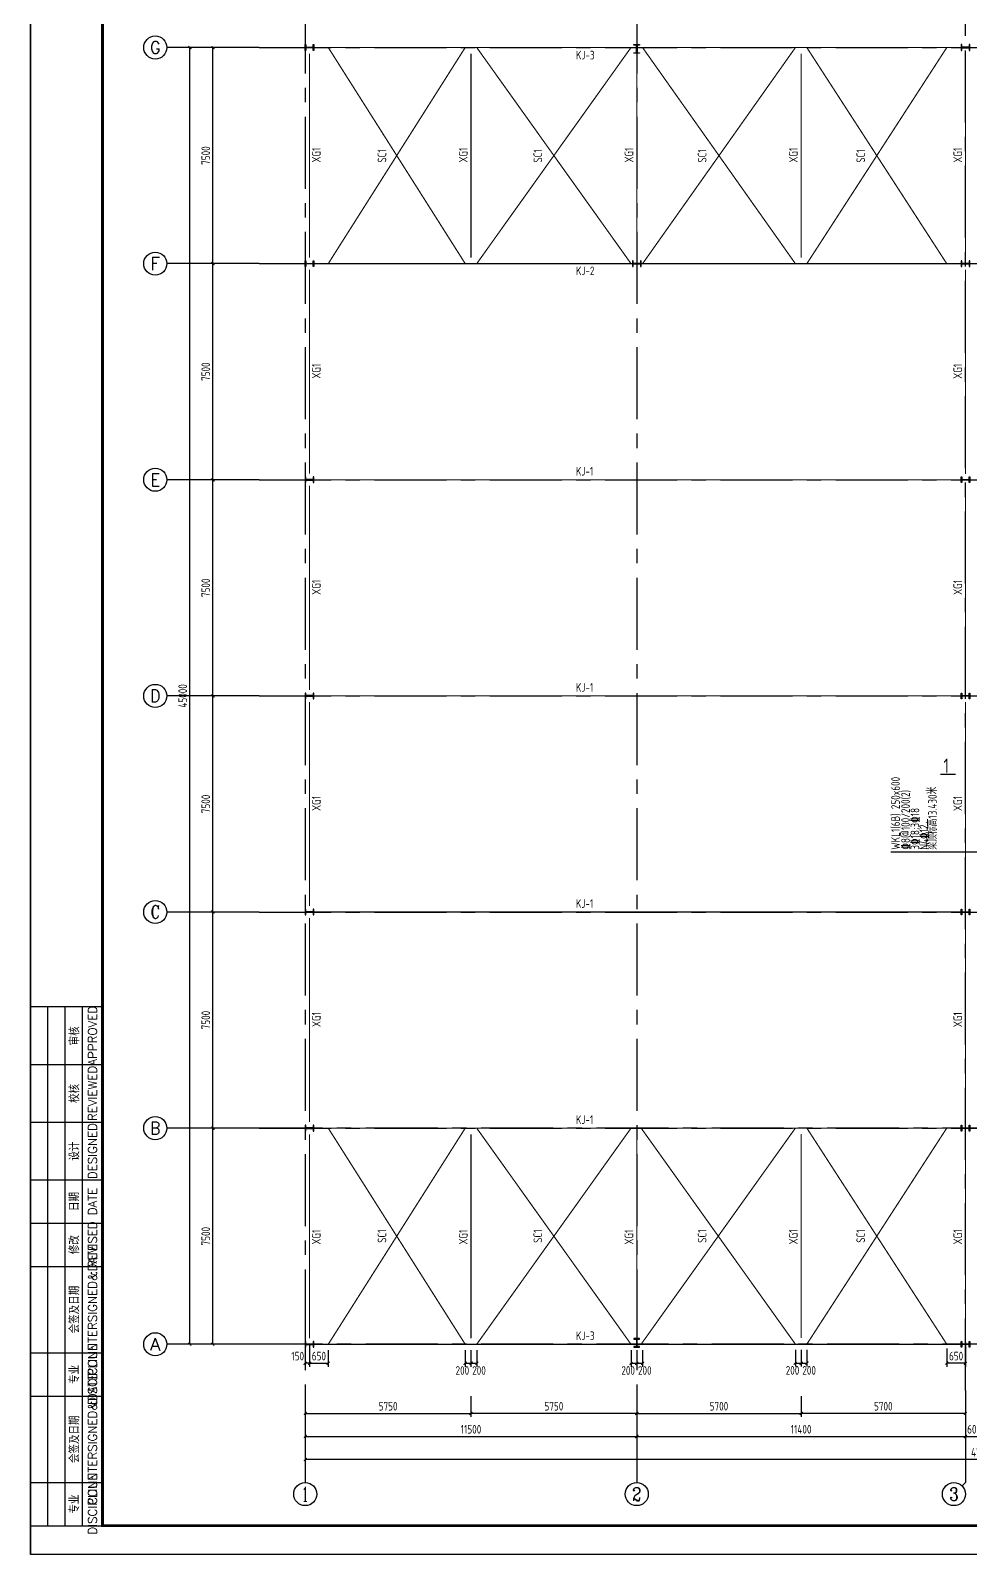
# Model space of a CAD drawing. Header units: millimetres. Extents: x 866309 to 879639, y 39442 to 44891.
# Drawn here: x 870347 to 870673, y 39449 to 39977 of the extents above; entities that cross this region are included whole.
import ezdxf
from ezdxf.enums import TextEntityAlignment as Align

# ---------------------------------------------------------------- set-up
doc = ezdxf.new("R2010")
doc.units = ezdxf.units.MM
doc.header["$LTSCALE"] = 1000
doc.header["$MEASUREMENT"] = 0
doc.linetypes.add('CENTER', pattern=[2, 1.25, -0.25, 0.25, -0.25])
doc.linetypes.add('DOTE', pattern=[2.42, 2, -0.2, 0.02, -0.2])
doc.layers.add('1', color=4, linetype='Continuous', lineweight=70)
for name, color, linetype in [('AXIS', 3, 'Continuous'), ('AXIS_TEXT', 7, 'Continuous'), ('DIM', 7, 'Continuous'), ('DOTE', 1, 'DOTE'), ('M_Prof', 2, 'Continuous'), ('PUB_DIM', 3, 'Continuous'), ('支撑', 6, 'Continuous'), ('柱集中标注', 2, 'Continuous'), ('梁', 4, 'Continuous'), ('梁集中标注', 2, 'Continuous')]:
    doc.layers.add(name, color=color, linetype=linetype)
doc.styles.add('_TCH_AXIS', font='COMPLEX', dxfattribs={"bigfont": 'GBCBIG'})
doc.styles.add('COMPLEX', font='COMPLEX')
doc.styles.add('ECEC_TK', font='txt_l.shx', dxfattribs={"bigfont": 'hztxt_l.shx'})
doc.styles.add('GBHZ', font='gbenor.shx', dxfattribs={"width": 0.9, "bigfont": 'gbcbig.shx'})
doc.dimstyles.new('Y100', dxfattribs={"dimscale": 0, "dimtxt": 3, "dimasz": 0.01, "dimexe": 1.2, "dimexo": 2, "dimgap": 1, "dimtad": 1, "dimdec": 0, "dimlfac": 100, "dimzin": 0, "dimdsep": 46, "dimtxsty": 'GBHZ', "dimblk": 'DX', "dimcen": 0.09, "dimdle": 1, "dimclrd": 7, "dimclre": 7, "dimclrt": 7, "dimadec": 0, "dimazin": 0, "dimtfac": 1, "dimtdec": 0, "dimtix": 1, "dimtmove": 2, "dimatfit": 3, "dimldrblk": 'DX', "dimfxl": 0, "dimtolj": 1, "dimtzin": 0, "dimarcsym": 0})

# ---------------------------------------------------------------- blocks, each defined once
blk = doc.blocks.new('_AXISO')
blk.add_circle((0, 0), 0.5)
at = {"layer": 'AXIS_TEXT', "style": 'COMPLEX', "width": 1.041667}
blk.add_attdef('A', text='', height=0.56, dxfattribs=at).set_placement((-0.25, -0.28), (0.25, -0.28), align=Align.FIT)
blk = doc.blocks.new('DX')
at = {"color": 0, "linetype": 'ByBlock', "const_width": 40}
blk.add_lwpolyline([(-54, -51), (46, 49)], dxfattribs=at)
blk = doc.blocks.new('*D1662')
at = {"layer": 'Defpoints', "color": 0, "transparency": 16777216}
for p in [(870410.33, 39596.59), (870426.33, 39596.59), (870426.33, 39521.59)]:
    blk.add_point(p, dxfattribs=at)
at = {"layer": 'dim', "color": 7, "lineweight": -2, "transparency": 16777216}
for p, q in [((870424.33, 39596.59), (870409.13, 39596.59)), ((870410.33, 39521.6), (870410.33, 39596.58)), ((870424.33, 39521.59), (870409.13, 39521.59))]:
    blk.add_line(p, q, dxfattribs=at)
at = {"layer": 'dim', "color": 7, "lineweight": -2, "transparency": 16777216, "xscale": 0.01, "yscale": 0.01, "zscale": 0.01}
for p, rotation in [((870410.33, 39596.59), 90), ((870410.33, 39521.59), 270)]:
    blk.add_blockref('DX', p, dxfattribs=dict(at, rotation=rotation))
at = {"layer": 'dim', "color": 7, "transparency": 16777216, "insert": (870407.83, 39559.09), "char_height": 3, "attachment_point": 5, "rotation": 90, "style": 'GBHZ'}
blk.add_mtext('\\A1;7500', dxfattribs=at)
blk = doc.blocks.new('*D1663')
at = {"layer": 'Defpoints', "color": 0, "transparency": 16777216}
for p in [(870410.33, 39671.59), (870426.33, 39671.59), (870426.33, 39596.59)]:
    blk.add_point(p, dxfattribs=at)
at = {"layer": 'dim', "color": 7, "lineweight": -2, "transparency": 16777216}
for p, q in [((870424.33, 39671.59), (870409.13, 39671.59)), ((870410.33, 39596.6), (870410.33, 39671.58)), ((870424.33, 39596.59), (870409.13, 39596.59))]:
    blk.add_line(p, q, dxfattribs=at)
at = {"layer": 'dim', "color": 7, "lineweight": -2, "transparency": 16777216, "xscale": 0.01, "yscale": 0.01, "zscale": 0.01}
for p, rotation in [((870410.33, 39671.59), 90), ((870410.33, 39596.59), 270)]:
    blk.add_blockref('DX', p, dxfattribs=dict(at, rotation=rotation))
at = {"layer": 'dim', "color": 7, "transparency": 16777216, "insert": (870407.83, 39634.09), "char_height": 3, "attachment_point": 5, "rotation": 90, "style": 'GBHZ'}
blk.add_mtext('\\A1;7500', dxfattribs=at)
blk = doc.blocks.new('*D1664')
at = {"layer": 'Defpoints', "color": 0, "transparency": 16777216}
for p in [(870410.33, 39746.59), (870426.33, 39746.59), (870426.33, 39671.59)]:
    blk.add_point(p, dxfattribs=at)
at = {"layer": 'dim', "color": 7, "lineweight": -2, "transparency": 16777216}
for p, q in [((870424.33, 39746.59), (870409.13, 39746.59)), ((870410.33, 39671.6), (870410.33, 39746.58)), ((870424.33, 39671.59), (870409.13, 39671.59))]:
    blk.add_line(p, q, dxfattribs=at)
at = {"layer": 'dim', "color": 7, "lineweight": -2, "transparency": 16777216, "xscale": 0.01, "yscale": 0.01, "zscale": 0.01}
for p, rotation in [((870410.33, 39746.59), 90), ((870410.33, 39671.59), 270)]:
    blk.add_blockref('DX', p, dxfattribs=dict(at, rotation=rotation))
at = {"layer": 'dim', "color": 7, "transparency": 16777216, "insert": (870407.83, 39709.09), "char_height": 3, "attachment_point": 5, "rotation": 90, "style": 'GBHZ'}
blk.add_mtext('\\A1;7500', dxfattribs=at)
blk = doc.blocks.new('*D1665')
at = {"layer": 'Defpoints', "color": 0, "transparency": 16777216}
for p in [(870410.33, 39821.59), (870426.33, 39821.59), (870426.33, 39746.59)]:
    blk.add_point(p, dxfattribs=at)
at = {"layer": 'dim', "color": 7, "lineweight": -2, "transparency": 16777216}
for p, q in [((870424.33, 39821.59), (870409.13, 39821.59)), ((870410.33, 39746.6), (870410.33, 39821.58)), ((870424.33, 39746.59), (870409.13, 39746.59))]:
    blk.add_line(p, q, dxfattribs=at)
at = {"layer": 'dim', "color": 7, "lineweight": -2, "transparency": 16777216, "xscale": 0.01, "yscale": 0.01, "zscale": 0.01}
for p, rotation in [((870410.33, 39821.59), 90), ((870410.33, 39746.59), 270)]:
    blk.add_blockref('DX', p, dxfattribs=dict(at, rotation=rotation))
at = {"layer": 'dim', "color": 7, "transparency": 16777216, "insert": (870407.83, 39784.09), "char_height": 3, "attachment_point": 5, "rotation": 90, "style": 'GBHZ'}
blk.add_mtext('\\A1;7500', dxfattribs=at)
blk = doc.blocks.new('*D1666')
at = {"layer": 'Defpoints', "color": 0, "transparency": 16777216}
for p in [(870410.33, 39896.59), (870426.33, 39896.59), (870426.33, 39821.59)]:
    blk.add_point(p, dxfattribs=at)
at = {"layer": 'dim', "color": 7, "lineweight": -2, "transparency": 16777216}
for p, q in [((870424.33, 39896.59), (870409.13, 39896.59)), ((870410.33, 39821.6), (870410.33, 39896.58)), ((870424.33, 39821.59), (870409.13, 39821.59))]:
    blk.add_line(p, q, dxfattribs=at)
at = {"layer": 'dim', "color": 7, "lineweight": -2, "transparency": 16777216, "xscale": 0.01, "yscale": 0.01, "zscale": 0.01}
for p, rotation in [((870410.33, 39896.59), 90), ((870410.33, 39821.59), 270)]:
    blk.add_blockref('DX', p, dxfattribs=dict(at, rotation=rotation))
at = {"layer": 'dim', "color": 7, "transparency": 16777216, "insert": (870407.83, 39859.09), "char_height": 3, "attachment_point": 5, "rotation": 90, "style": 'GBHZ'}
blk.add_mtext('\\A1;7500', dxfattribs=at)
blk = doc.blocks.new('*D1667')
at = {"layer": 'Defpoints', "color": 0, "transparency": 16777216}
for p in [(870410.33, 39971.59), (870426.33, 39971.59), (870426.33, 39896.59)]:
    blk.add_point(p, dxfattribs=at)
at = {"layer": 'dim', "color": 7, "lineweight": -2, "transparency": 16777216}
for p, q in [((870424.33, 39971.59), (870409.13, 39971.59)), ((870410.33, 39896.6), (870410.33, 39971.58)), ((870424.33, 39896.59), (870409.13, 39896.59))]:
    blk.add_line(p, q, dxfattribs=at)
at = {"layer": 'dim', "color": 7, "lineweight": -2, "transparency": 16777216, "xscale": 0.01, "yscale": 0.01, "zscale": 0.01}
for p, rotation in [((870410.33, 39971.59), 90), ((870410.33, 39896.59), 270)]:
    blk.add_blockref('DX', p, dxfattribs=dict(at, rotation=rotation))
at = {"layer": 'dim', "color": 7, "transparency": 16777216, "insert": (870407.83, 39934.09), "char_height": 3, "attachment_point": 5, "rotation": 90, "style": 'GBHZ'}
blk.add_mtext('\\A1;7500', dxfattribs=at)
blk = doc.blocks.new('*D1668')
at = {"layer": 'Defpoints', "color": 0, "transparency": 16777216}
for p in [(870402.33, 39971.59), (870426.33, 39971.59), (870426.33, 39521.59)]:
    blk.add_point(p, dxfattribs=at)
at = {"layer": 'dim', "color": 7, "lineweight": -2, "transparency": 16777216}
for p, q in [((870424.33, 39971.59), (870401.13, 39971.59)), ((870402.33, 39521.6), (870402.33, 39971.58)), ((870424.33, 39521.59), (870401.13, 39521.59))]:
    blk.add_line(p, q, dxfattribs=at)
at = {"layer": 'dim', "color": 7, "lineweight": -2, "transparency": 16777216, "xscale": 0.01, "yscale": 0.01, "zscale": 0.01}
for p, rotation in [((870402.33, 39971.59), 90), ((870402.33, 39521.59), 270)]:
    blk.add_blockref('DX', p, dxfattribs=dict(at, rotation=rotation))
at = {"layer": 'dim', "color": 7, "transparency": 16777216, "insert": (870399.83, 39746.59), "char_height": 3, "attachment_point": 5, "rotation": 90, "style": 'GBHZ'}
blk.add_mtext('\\A1;45000', dxfattribs=at)
blk = doc.blocks.new('*D1669')
at = {"layer": 'Defpoints', "color": 0, "transparency": 16777216}
for p in [(870442.33, 39505.59), (870557.33, 39505.59), (870557.33, 39489.59)]:
    blk.add_point(p, dxfattribs=at)
at = {"layer": 'dim', "color": 7, "lineweight": -2, "transparency": 16777216}
for p, q in [((870442.33, 39503.59), (870442.33, 39488.39)), ((870557.33, 39503.59), (870557.33, 39488.39)), ((870442.34, 39489.59), (870557.32, 39489.59))]:
    blk.add_line(p, q, dxfattribs=at)
at = {"layer": 'dim', "color": 7, "lineweight": -2, "transparency": 16777216, "xscale": 0.01, "yscale": 0.01, "zscale": 0.01, "rotation": 180}
blk.add_blockref('DX', (870442.33, 39489.59), dxfattribs=at)
at = {"layer": 'dim', "color": 7, "lineweight": -2, "transparency": 16777216, "xscale": 0.01, "yscale": 0.01, "zscale": 0.01}
blk.add_blockref('DX', (870557.33, 39489.59), dxfattribs=at)
at = {"layer": 'dim', "color": 7, "transparency": 16777216, "insert": (870499.83, 39492.09), "char_height": 3, "attachment_point": 5, "style": 'GBHZ'}
blk.add_mtext('\\A1;11500', dxfattribs=at)
blk = doc.blocks.new('*D1670')
at = {"layer": 'Defpoints', "color": 0, "transparency": 16777216}
for p in [(870557.33, 39505.59), (870671.33, 39505.59), (870671.33, 39489.59)]:
    blk.add_point(p, dxfattribs=at)
at = {"layer": 'dim', "color": 7, "lineweight": -2, "transparency": 16777216}
for p, q in [((870557.33, 39503.59), (870557.33, 39488.39)), ((870671.33, 39503.59), (870671.33, 39488.39)), ((870557.34, 39489.59), (870671.32, 39489.59))]:
    blk.add_line(p, q, dxfattribs=at)
at = {"layer": 'dim', "color": 7, "lineweight": -2, "transparency": 16777216, "xscale": 0.01, "yscale": 0.01, "zscale": 0.01, "rotation": 180}
blk.add_blockref('DX', (870557.33, 39489.59), dxfattribs=at)
at = {"layer": 'dim', "color": 7, "lineweight": -2, "transparency": 16777216, "xscale": 0.01, "yscale": 0.01, "zscale": 0.01}
blk.add_blockref('DX', (870671.33, 39489.59), dxfattribs=at)
at = {"layer": 'dim', "color": 7, "transparency": 16777216, "insert": (870614.33, 39492.09), "char_height": 3, "attachment_point": 5, "style": 'GBHZ'}
blk.add_mtext('\\A1;11400', dxfattribs=at)
blk = doc.blocks.new('*D1671')
at = {"layer": 'Defpoints', "color": 0, "transparency": 16777216}
for p in [(870671.33, 39505.59), (870677.33, 39505.59), (870677.33, 39489.59)]:
    blk.add_point(p, dxfattribs=at)
at = {"layer": 'dim', "color": 7, "lineweight": -2, "transparency": 16777216}
for p, q in [((870671.33, 39503.59), (870671.33, 39488.39)), ((870677.33, 39503.59), (870677.33, 39488.39)), ((870671.32, 39489.59), (870671.31, 39489.59)), ((870671.33, 39489.59), (870677.33, 39489.59)), ((870677.34, 39489.59), (870677.35, 39489.59))]:
    blk.add_line(p, q, dxfattribs=at)
at = {"layer": 'dim', "color": 7, "lineweight": -2, "transparency": 16777216, "xscale": 0.01, "yscale": 0.01, "zscale": 0.01}
blk.add_blockref('DX', (870671.33, 39489.59), dxfattribs=at)
at = {"layer": 'dim', "color": 7, "lineweight": -2, "transparency": 16777216, "xscale": 0.01, "yscale": 0.01, "zscale": 0.01, "rotation": 180}
blk.add_blockref('DX', (870677.33, 39489.59), dxfattribs=at)
at = {"layer": 'dim', "color": 7, "transparency": 16777216, "insert": (870674.33, 39492.09), "char_height": 3, "attachment_point": 5, "style": 'GBHZ'}
blk.add_mtext('\\A1;600', dxfattribs=at)
blk = doc.blocks.new('*D1675')
at = {"layer": 'Defpoints', "color": 0, "transparency": 16777216}
for p in [(870442.33, 39505.59), (870912.33, 39505.59), (870442.33, 39481.59)]:
    blk.add_point(p, dxfattribs=at)
at = {"layer": 'dim', "color": 7, "lineweight": -2, "transparency": 16777216}
for p, q in [((870442.33, 39503.59), (870442.33, 39480.39)), ((870912.33, 39503.59), (870912.33, 39480.39)), ((870912.32, 39481.59), (870442.34, 39481.59))]:
    blk.add_line(p, q, dxfattribs=at)
at = {"layer": 'dim', "color": 7, "lineweight": -2, "transparency": 16777216, "xscale": 0.01, "yscale": 0.01, "zscale": 0.01, "rotation": 180}
blk.add_blockref('DX', (870442.33, 39481.59), dxfattribs=at)
at = {"layer": 'dim', "color": 7, "lineweight": -2, "transparency": 16777216, "xscale": 0.01, "yscale": 0.01, "zscale": 0.01}
blk.add_blockref('DX', (870912.33, 39481.59), dxfattribs=at)
at = {"layer": 'dim', "color": 7, "transparency": 16777216, "insert": (870677.33, 39484.09), "char_height": 3, "attachment_point": 5, "style": 'GBHZ'}
blk.add_mtext('\\A1;47000', dxfattribs=at)
blk = doc.blocks.new('*D1690')
at = {"layer": 'Defpoints', "color": 0, "transparency": 16777216}
for p in [(870443.83, 39523.68), (870450.33, 39521.59), (870450.33, 39514.99)]:
    blk.add_point(p, dxfattribs=at)
at = {"layer": 'M_Prof', "color": 7, "lineweight": -2, "transparency": 16777216}
for p, q in [((870443.83, 39521.68), (870443.83, 39513.79)), ((870450.33, 39519.59), (870450.33, 39513.79)), ((870443.84, 39514.99), (870450.32, 39514.99))]:
    blk.add_line(p, q, dxfattribs=at)
at = {"layer": 'M_Prof', "color": 7, "lineweight": -2, "transparency": 16777216, "xscale": 0.01, "yscale": 0.01, "zscale": 0.01, "rotation": 180}
blk.add_blockref('DX', (870443.83, 39514.99), dxfattribs=at)
at = {"layer": 'M_Prof', "color": 7, "lineweight": -2, "transparency": 16777216, "xscale": 0.01, "yscale": 0.01, "zscale": 0.01}
blk.add_blockref('DX', (870450.33, 39514.99), dxfattribs=at)
at = {"layer": 'M_Prof', "color": 7, "transparency": 16777216, "insert": (870447.08, 39517.49), "char_height": 3, "attachment_point": 5, "style": 'GBHZ'}
blk.add_mtext('\\A1;650', dxfattribs=at)
blk = doc.blocks.new('*D1691')
at = {"layer": 'Defpoints', "color": 0, "transparency": 16777216}
for p in [(870497.83, 39521.59), (870499.83, 39521.59), (870499.83, 39514.99)]:
    blk.add_point(p, dxfattribs=at)
at = {"layer": 'M_Prof', "color": 7, "lineweight": -2, "transparency": 16777216}
for p, q in [((870497.83, 39519.59), (870497.83, 39513.79)), ((870499.83, 39519.59), (870499.83, 39513.79)), ((870497.82, 39514.99), (870497.81, 39514.99)), ((870497.83, 39514.99), (870499.83, 39514.99)), ((870499.84, 39514.99), (870499.85, 39514.99))]:
    blk.add_line(p, q, dxfattribs=at)
at = {"layer": 'M_Prof', "color": 7, "lineweight": -2, "transparency": 16777216, "xscale": 0.01, "yscale": 0.01, "zscale": 0.01}
blk.add_blockref('DX', (870497.83, 39514.99), dxfattribs=at)
at = {"layer": 'M_Prof', "color": 7, "lineweight": -2, "transparency": 16777216, "xscale": 0.01, "yscale": 0.01, "zscale": 0.01, "rotation": 180}
blk.add_blockref('DX', (870499.83, 39514.99), dxfattribs=at)
at = {"layer": 'M_Prof', "color": 7, "transparency": 16777216, "insert": (870496.84, 39512.49), "char_height": 3, "attachment_point": 5, "style": 'GBHZ'}
blk.add_mtext('\\A1;200', dxfattribs=at)
blk = doc.blocks.new('*D1692')
at = {"layer": 'Defpoints', "color": 0, "transparency": 16777216}
for p in [(870499.83, 39521.59), (870501.83, 39521.59), (870501.83, 39514.99)]:
    blk.add_point(p, dxfattribs=at)
at = {"layer": 'M_Prof', "color": 7, "lineweight": -2, "transparency": 16777216}
for p, q in [((870499.83, 39519.59), (870499.83, 39513.79)), ((870501.83, 39519.59), (870501.83, 39513.79)), ((870499.82, 39514.99), (870499.81, 39514.99)), ((870499.83, 39514.99), (870501.83, 39514.99)), ((870501.84, 39514.99), (870501.85, 39514.99))]:
    blk.add_line(p, q, dxfattribs=at)
at = {"layer": 'M_Prof', "color": 7, "lineweight": -2, "transparency": 16777216, "xscale": 0.01, "yscale": 0.01, "zscale": 0.01}
blk.add_blockref('DX', (870499.83, 39514.99), dxfattribs=at)
at = {"layer": 'M_Prof', "color": 7, "lineweight": -2, "transparency": 16777216, "xscale": 0.01, "yscale": 0.01, "zscale": 0.01, "rotation": 180}
blk.add_blockref('DX', (870501.83, 39514.99), dxfattribs=at)
at = {"layer": 'M_Prof', "color": 7, "transparency": 16777216, "insert": (870502.61, 39512.49), "char_height": 3, "attachment_point": 5, "style": 'GBHZ'}
blk.add_mtext('\\A1;200', dxfattribs=at)
blk = doc.blocks.new('*D1693')
at = {"layer": 'Defpoints', "color": 0, "transparency": 16777216}
for p in [(870555.33, 39521.59), (870557.33, 39521.59), (870557.33, 39514.99)]:
    blk.add_point(p, dxfattribs=at)
at = {"layer": 'M_Prof', "color": 7, "lineweight": -2, "transparency": 16777216}
for p, q in [((870555.33, 39519.59), (870555.33, 39513.79)), ((870557.33, 39519.59), (870557.33, 39513.79)), ((870555.32, 39514.99), (870555.31, 39514.99)), ((870555.33, 39514.99), (870557.33, 39514.99)), ((870557.34, 39514.99), (870557.35, 39514.99))]:
    blk.add_line(p, q, dxfattribs=at)
at = {"layer": 'M_Prof', "color": 7, "lineweight": -2, "transparency": 16777216, "xscale": 0.01, "yscale": 0.01, "zscale": 0.01}
blk.add_blockref('DX', (870555.33, 39514.99), dxfattribs=at)
at = {"layer": 'M_Prof', "color": 7, "lineweight": -2, "transparency": 16777216, "xscale": 0.01, "yscale": 0.01, "zscale": 0.01, "rotation": 180}
blk.add_blockref('DX', (870557.33, 39514.99), dxfattribs=at)
at = {"layer": 'M_Prof', "color": 7, "transparency": 16777216, "insert": (870554.34, 39512.49), "char_height": 3, "attachment_point": 5, "style": 'GBHZ'}
blk.add_mtext('\\A1;200', dxfattribs=at)
blk = doc.blocks.new('*D1694')
at = {"layer": 'Defpoints', "color": 0, "transparency": 16777216}
for p in [(870557.33, 39521.59), (870559.33, 39521.59), (870559.33, 39514.99)]:
    blk.add_point(p, dxfattribs=at)
at = {"layer": 'M_Prof', "color": 7, "lineweight": -2, "transparency": 16777216}
for p, q in [((870557.33, 39519.59), (870557.33, 39513.79)), ((870559.33, 39519.59), (870559.33, 39513.79)), ((870557.32, 39514.99), (870557.31, 39514.99)), ((870557.33, 39514.99), (870559.33, 39514.99)), ((870559.34, 39514.99), (870559.35, 39514.99))]:
    blk.add_line(p, q, dxfattribs=at)
at = {"layer": 'M_Prof', "color": 7, "lineweight": -2, "transparency": 16777216, "xscale": 0.01, "yscale": 0.01, "zscale": 0.01}
blk.add_blockref('DX', (870557.33, 39514.99), dxfattribs=at)
at = {"layer": 'M_Prof', "color": 7, "lineweight": -2, "transparency": 16777216, "xscale": 0.01, "yscale": 0.01, "zscale": 0.01, "rotation": 180}
blk.add_blockref('DX', (870559.33, 39514.99), dxfattribs=at)
at = {"layer": 'M_Prof', "color": 7, "transparency": 16777216, "insert": (870560.11, 39512.49), "char_height": 3, "attachment_point": 5, "style": 'GBHZ'}
blk.add_mtext('\\A1;200', dxfattribs=at)
blk = doc.blocks.new('*D1695')
at = {"layer": 'Defpoints', "color": 0, "transparency": 16777216}
for p in [(870612.33, 39521.63), (870614.33, 39521.63), (870614.33, 39515.03)]:
    blk.add_point(p, dxfattribs=at)
at = {"layer": 'M_Prof', "color": 7, "lineweight": -2, "transparency": 16777216}
for p, q in [((870612.33, 39519.63), (870612.33, 39513.83)), ((870614.33, 39519.63), (870614.33, 39513.83)), ((870612.32, 39515.03), (870612.31, 39515.03)), ((870612.33, 39515.03), (870614.33, 39515.03)), ((870614.34, 39515.03), (870614.35, 39515.03))]:
    blk.add_line(p, q, dxfattribs=at)
at = {"layer": 'M_Prof', "color": 7, "lineweight": -2, "transparency": 16777216, "xscale": 0.01, "yscale": 0.01, "zscale": 0.01}
blk.add_blockref('DX', (870612.33, 39515.03), dxfattribs=at)
at = {"layer": 'M_Prof', "color": 7, "lineweight": -2, "transparency": 16777216, "xscale": 0.01, "yscale": 0.01, "zscale": 0.01, "rotation": 180}
blk.add_blockref('DX', (870614.33, 39515.03), dxfattribs=at)
at = {"layer": 'M_Prof', "color": 7, "transparency": 16777216, "insert": (870611.34, 39512.53), "char_height": 3, "attachment_point": 5, "style": 'GBHZ'}
blk.add_mtext('\\A1;200', dxfattribs=at)
blk = doc.blocks.new('*D1696')
at = {"layer": 'Defpoints', "color": 0, "transparency": 16777216}
for p in [(870614.33, 39521.63), (870616.33, 39521.63), (870616.33, 39515.03)]:
    blk.add_point(p, dxfattribs=at)
at = {"layer": 'M_Prof', "color": 7, "lineweight": -2, "transparency": 16777216}
for p, q in [((870614.33, 39519.63), (870614.33, 39513.83)), ((870616.33, 39519.63), (870616.33, 39513.83)), ((870614.32, 39515.03), (870614.31, 39515.03)), ((870614.33, 39515.03), (870616.33, 39515.03)), ((870616.34, 39515.03), (870616.35, 39515.03))]:
    blk.add_line(p, q, dxfattribs=at)
at = {"layer": 'M_Prof', "color": 7, "lineweight": -2, "transparency": 16777216, "xscale": 0.01, "yscale": 0.01, "zscale": 0.01}
blk.add_blockref('DX', (870614.33, 39515.03), dxfattribs=at)
at = {"layer": 'M_Prof', "color": 7, "lineweight": -2, "transparency": 16777216, "xscale": 0.01, "yscale": 0.01, "zscale": 0.01, "rotation": 180}
blk.add_blockref('DX', (870616.33, 39515.03), dxfattribs=at)
at = {"layer": 'M_Prof', "color": 7, "transparency": 16777216, "insert": (870617.11, 39512.53), "char_height": 3, "attachment_point": 5, "style": 'GBHZ'}
blk.add_mtext('\\A1;200', dxfattribs=at)
blk = doc.blocks.new('*D1697')
at = {"layer": 'Defpoints', "color": 0, "transparency": 16777216}
for p in [(870671.33, 39524.16), (870664.83, 39522.07), (870664.83, 39514.99)]:
    blk.add_point(p, dxfattribs=at)
at = {"layer": 'M_Prof', "color": 7, "lineweight": -2, "transparency": 16777216}
for p, q in [((870664.83, 39520.07), (870664.83, 39513.79)), ((870671.33, 39522.16), (870671.33, 39513.79)), ((870671.32, 39514.99), (870664.84, 39514.99))]:
    blk.add_line(p, q, dxfattribs=at)
at = {"layer": 'M_Prof', "color": 7, "lineweight": -2, "transparency": 16777216, "xscale": 0.01, "yscale": 0.01, "zscale": 0.01, "rotation": 180}
blk.add_blockref('DX', (870664.83, 39514.99), dxfattribs=at)
at = {"layer": 'M_Prof', "color": 7, "lineweight": -2, "transparency": 16777216, "xscale": 0.01, "yscale": 0.01, "zscale": 0.01}
blk.add_blockref('DX', (870671.33, 39514.99), dxfattribs=at)
at = {"layer": 'M_Prof', "color": 7, "transparency": 16777216, "insert": (870668.08, 39517.49), "char_height": 3, "attachment_point": 5, "style": 'GBHZ'}
blk.add_mtext('\\A1;650', dxfattribs=at)
blk = doc.blocks.new('*D1698')
at = {"layer": 'Defpoints', "color": 0, "transparency": 16777216}
for p in [(870442.33, 39505.59), (870499.83, 39505.59), (870499.83, 39497.59)]:
    blk.add_point(p, dxfattribs=at)
at = {"layer": 'dim', "color": 7, "lineweight": -2, "transparency": 16777216}
for p, q in [((870442.33, 39503.59), (870442.33, 39496.39)), ((870499.83, 39503.59), (870499.83, 39496.39)), ((870442.34, 39497.59), (870499.82, 39497.59))]:
    blk.add_line(p, q, dxfattribs=at)
at = {"layer": 'dim', "color": 7, "lineweight": -2, "transparency": 16777216, "xscale": 0.01, "yscale": 0.01, "zscale": 0.01, "rotation": 180}
blk.add_blockref('DX', (870442.33, 39497.59), dxfattribs=at)
at = {"layer": 'dim', "color": 7, "lineweight": -2, "transparency": 16777216, "xscale": 0.01, "yscale": 0.01, "zscale": 0.01}
blk.add_blockref('DX', (870499.83, 39497.59), dxfattribs=at)
at = {"layer": 'dim', "color": 7, "transparency": 16777216, "insert": (870471.08, 39500.09), "char_height": 3, "attachment_point": 5, "style": 'GBHZ'}
blk.add_mtext('\\A1;5750', dxfattribs=at)
blk = doc.blocks.new('*D1699')
at = {"layer": 'Defpoints', "color": 0, "transparency": 16777216}
for p in [(870499.83, 39505.59), (870557.33, 39505.59), (870499.83, 39497.59)]:
    blk.add_point(p, dxfattribs=at)
at = {"layer": 'dim', "color": 7, "lineweight": -2, "transparency": 16777216}
for p, q in [((870499.83, 39503.59), (870499.83, 39496.39)), ((870557.33, 39503.59), (870557.33, 39496.39)), ((870557.32, 39497.59), (870499.84, 39497.59))]:
    blk.add_line(p, q, dxfattribs=at)
at = {"layer": 'dim', "color": 7, "lineweight": -2, "transparency": 16777216, "xscale": 0.01, "yscale": 0.01, "zscale": 0.01, "rotation": 180}
blk.add_blockref('DX', (870499.83, 39497.59), dxfattribs=at)
at = {"layer": 'dim', "color": 7, "lineweight": -2, "transparency": 16777216, "xscale": 0.01, "yscale": 0.01, "zscale": 0.01}
blk.add_blockref('DX', (870557.33, 39497.59), dxfattribs=at)
at = {"layer": 'dim', "color": 7, "transparency": 16777216, "insert": (870528.58, 39500.09), "char_height": 3, "attachment_point": 5, "style": 'GBHZ'}
blk.add_mtext('\\A1;5750', dxfattribs=at)
blk = doc.blocks.new('*D1700')
at = {"layer": 'Defpoints', "color": 0, "transparency": 16777216}
for p in [(870557.33, 39505.59), (870614.33, 39505.59), (870614.33, 39497.59)]:
    blk.add_point(p, dxfattribs=at)
at = {"layer": 'dim', "color": 7, "lineweight": -2, "transparency": 16777216}
for p, q in [((870557.33, 39503.59), (870557.33, 39496.39)), ((870614.33, 39503.59), (870614.33, 39496.39)), ((870557.34, 39497.59), (870614.32, 39497.59))]:
    blk.add_line(p, q, dxfattribs=at)
at = {"layer": 'dim', "color": 7, "lineweight": -2, "transparency": 16777216, "xscale": 0.01, "yscale": 0.01, "zscale": 0.01, "rotation": 180}
blk.add_blockref('DX', (870557.33, 39497.59), dxfattribs=at)
at = {"layer": 'dim', "color": 7, "lineweight": -2, "transparency": 16777216, "xscale": 0.01, "yscale": 0.01, "zscale": 0.01}
blk.add_blockref('DX', (870614.33, 39497.59), dxfattribs=at)
at = {"layer": 'dim', "color": 7, "transparency": 16777216, "insert": (870585.83, 39500.09), "char_height": 3, "attachment_point": 5, "style": 'GBHZ'}
blk.add_mtext('\\A1;5700', dxfattribs=at)
blk = doc.blocks.new('*D1701')
at = {"layer": 'Defpoints', "color": 0, "transparency": 16777216}
for p in [(870614.33, 39505.59), (870671.33, 39505.59), (870614.33, 39497.59)]:
    blk.add_point(p, dxfattribs=at)
at = {"layer": 'dim', "color": 7, "lineweight": -2, "transparency": 16777216}
for p, q in [((870614.33, 39503.59), (870614.33, 39496.39)), ((870671.33, 39503.59), (870671.33, 39496.39)), ((870671.32, 39497.59), (870614.34, 39497.59))]:
    blk.add_line(p, q, dxfattribs=at)
at = {"layer": 'dim', "color": 7, "lineweight": -2, "transparency": 16777216, "xscale": 0.01, "yscale": 0.01, "zscale": 0.01, "rotation": 180}
blk.add_blockref('DX', (870614.33, 39497.59), dxfattribs=at)
at = {"layer": 'dim', "color": 7, "lineweight": -2, "transparency": 16777216, "xscale": 0.01, "yscale": 0.01, "zscale": 0.01}
blk.add_blockref('DX', (870671.33, 39497.59), dxfattribs=at)
at = {"layer": 'dim', "color": 7, "transparency": 16777216, "insert": (870642.83, 39500.09), "char_height": 3, "attachment_point": 5, "style": 'GBHZ'}
blk.add_mtext('\\A1;5700', dxfattribs=at)
blk = doc.blocks.new('*D1702')
at = {"layer": 'Defpoints', "color": 0, "transparency": 16777216}
for p in [(870442.33, 39523.19), (870443.83, 39523.68), (870442.33, 39514.99)]:
    blk.add_point(p, dxfattribs=at)
at = {"layer": 'M_Prof', "color": 7, "lineweight": -2, "transparency": 16777216}
for p, q in [((870442.33, 39521.19), (870442.33, 39513.79)), ((870443.83, 39521.68), (870443.83, 39513.79)), ((870442.32, 39514.99), (870442.31, 39514.99)), ((870443.83, 39514.99), (870442.33, 39514.99)), ((870443.84, 39514.99), (870443.85, 39514.99))]:
    blk.add_line(p, q, dxfattribs=at)
at = {"layer": 'M_Prof', "color": 7, "lineweight": -2, "transparency": 16777216, "xscale": 0.01, "yscale": 0.01, "zscale": 0.01}
blk.add_blockref('DX', (870442.33, 39514.99), dxfattribs=at)
at = {"layer": 'M_Prof', "color": 7, "lineweight": -2, "transparency": 16777216, "xscale": 0.01, "yscale": 0.01, "zscale": 0.01, "rotation": 180}
blk.add_blockref('DX', (870443.83, 39514.99), dxfattribs=at)
at = {"layer": 'M_Prof', "color": 7, "transparency": 16777216, "insert": (870439.74, 39517.49), "char_height": 3, "attachment_point": 5, "style": 'GBHZ'}
blk.add_mtext('\\A1;150', dxfattribs=at)

msp = doc.modelspace()

# ---------------------------------------------------------------- linework, layer by layer
for p, q in [((870347.048, 39448.627), (870347.048, 40042.627)), ((870347.048, 40042.627), (870347.048, 39448.627)), ((870353.048, 39458.627), (870353.048, 39638.627)), ((870359.048, 39458.627), (870359.048, 39638.627)), ((870365.048, 39458.627), (870365.048, 39638.627)), ((870347.048, 39618.627), (870372.048, 39618.627)), ((870347.048, 39598.627), (870372.048, 39598.627)), ((870347.048, 39578.627), (870372.048, 39578.627)), ((870347.048, 39563.627), (870372.048, 39563.627)), ((870347.048, 39548.627), (870372.048, 39548.627)), ((870347.048, 39518.627), (870372.048, 39518.627)), ((870347.048, 39503.627), (870372.048, 39503.627)), ((870347.048, 39473.627), (870372.048, 39473.627)), ((871188.048, 39448.627), (870347.048, 39448.627))]:
    msp.add_line(p, q)
at = {"color": 0, "const_width": 1}
msp.add_lwpolyline([(871178.048, 39458.627), (870372.048, 39458.627), (870372.048, 40032.627), (871178.048, 40032.627)], close=True, dxfattribs=at)
msp.add_lwpolyline([(870347.048, 39638.627), (870347.048, 39458.627), (870372.048, 39458.627), (870372.048, 39638.627)], close=True)
at = {"layer": '1', "color": 2, "const_width": 0.48}
msp.add_lwpolyline([(870662.618, 39719.317), (870667.901, 39719.317)], dxfattribs=at)
at = {"layer": 'AXIS', "color": 0}
for p, q in [((870426.325, 39971.586), (870394.325, 39971.586)), ((870426.325, 39896.586), (870394.325, 39896.586)), ((870426.325, 39821.586), (870394.325, 39821.586)), ((870426.325, 39746.586), (870394.325, 39746.586)), ((870426.325, 39671.586), (870394.325, 39671.586)), ((870426.325, 39596.586), (870394.325, 39596.586)), ((870426.325, 39521.586), (870394.325, 39521.586)), ((870442.325, 39505.586), (870442.325, 39473.586)), ((870557.325, 39505.586), (870557.325, 39473.586)), ((870671.325, 39505.586), (870671.325, 39473.586)), ((870670.154, 39472.414), (870671.325, 39473.586))]:
    msp.add_line(p, q, dxfattribs=at)
at = {"layer": 'DOTE', "linetype": 'CENTER', "ltscale": 0.02}
for p, q in [((870442.325, 39987.586), (870442.325, 39505.586)), ((870557.325, 39987.586), (870557.325, 39505.586)), ((870671.325, 39505.586), (870671.325, 39987.586)), ((870426.325, 39971.586), (870928.325, 39971.586)), ((870426.325, 39896.586), (870928.325, 39896.586)), ((870426.325, 39821.586), (870928.325, 39821.586)), ((870426.325, 39746.586), (870928.325, 39746.586)), ((870426.325, 39671.586), (870928.325, 39671.586)), ((870426.325, 39596.586), (870928.325, 39596.586)), ((870928.325, 39596.586), (870426.325, 39596.586)), ((870928.325, 39521.586), (870426.325, 39521.586))]:
    msp.add_line(p, q, dxfattribs=at)
at = {"layer": 'M_Prof'}
for points in [[(870442.325, 39970.586), (870442.325, 39972.586), (870442.525, 39972.586), (870442.525, 39971.676), (870445.125, 39971.676), (870445.125, 39972.586), (870445.325, 39972.586), (870445.325, 39970.586), (870445.125, 39970.586), (870445.125, 39971.496), (870442.525, 39971.496), (870442.525, 39970.586)], [(870556.325, 39972.586), (870558.325, 39972.586), (870558.325, 39972.386), (870557.415, 39972.386), (870557.415, 39969.786), (870558.325, 39969.786), (870558.325, 39969.586), (870556.325, 39969.586), (870556.325, 39969.786), (870557.235, 39969.786), (870557.235, 39972.386), (870556.325, 39972.386)], [(870672.825, 39970.586), (870672.825, 39972.586), (870672.625, 39972.586), (870672.625, 39971.676), (870670.025, 39971.676), (870670.025, 39972.586), (870669.825, 39972.586), (870669.825, 39970.586), (870670.025, 39970.586), (870670.025, 39971.496), (870672.625, 39971.496), (870672.625, 39970.586)], [(870442.325, 39895.586), (870442.325, 39897.586), (870442.525, 39897.586), (870442.525, 39896.676), (870445.125, 39896.676), (870445.125, 39897.586), (870445.325, 39897.586), (870445.325, 39895.586), (870445.125, 39895.586), (870445.125, 39896.496), (870442.525, 39896.496), (870442.525, 39895.586)], [(870558.825, 39895.586), (870558.825, 39897.586), (870558.625, 39897.586), (870558.625, 39896.676), (870556.025, 39896.676), (870556.025, 39897.586), (870555.825, 39897.586), (870555.825, 39895.586), (870556.025, 39895.586), (870556.025, 39896.496), (870558.625, 39896.496), (870558.625, 39895.586)], [(870672.825, 39895.586), (870672.825, 39897.586), (870672.625, 39897.586), (870672.625, 39896.676), (870670.025, 39896.676), (870670.025, 39897.586), (870669.825, 39897.586), (870669.825, 39895.586), (870670.025, 39895.586), (870670.025, 39896.496), (870672.625, 39896.496), (870672.625, 39895.586)], [(870442.325, 39822.586), (870442.325, 39820.586), (870442.525, 39820.586), (870442.525, 39821.496), (870445.125, 39821.496), (870445.125, 39820.586), (870445.325, 39820.586), (870445.325, 39822.586), (870445.125, 39822.586), (870445.125, 39821.676), (870442.525, 39821.676), (870442.525, 39822.586)], [(870672.825, 39822.586), (870672.825, 39820.586), (870672.625, 39820.586), (870672.625, 39821.496), (870670.025, 39821.496), (870670.025, 39820.586), (870669.825, 39820.586), (870669.825, 39822.586), (870670.025, 39822.586), (870670.025, 39821.676), (870672.625, 39821.676), (870672.625, 39822.586)], [(870442.325, 39747.586), (870442.325, 39745.586), (870442.525, 39745.586), (870442.525, 39746.496), (870445.125, 39746.496), (870445.125, 39745.586), (870445.325, 39745.586), (870445.325, 39747.586), (870445.125, 39747.586), (870445.125, 39746.676), (870442.525, 39746.676), (870442.525, 39747.586)], [(870672.825, 39747.586), (870672.825, 39745.586), (870672.625, 39745.586), (870672.625, 39746.496), (870670.025, 39746.496), (870670.025, 39745.586), (870669.825, 39745.586), (870669.825, 39747.586), (870670.025, 39747.586), (870670.025, 39746.676), (870672.625, 39746.676), (870672.625, 39747.586)], [(870442.325, 39672.586), (870442.325, 39670.586), (870442.525, 39670.586), (870442.525, 39671.496), (870445.125, 39671.496), (870445.125, 39670.586), (870445.325, 39670.586), (870445.325, 39672.586), (870445.125, 39672.586), (870445.125, 39671.676), (870442.525, 39671.676), (870442.525, 39672.586)], [(870672.825, 39672.586), (870672.825, 39670.586), (870672.625, 39670.586), (870672.625, 39671.496), (870670.025, 39671.496), (870670.025, 39670.586), (870669.825, 39670.586), (870669.825, 39672.586), (870670.025, 39672.586), (870670.025, 39671.676), (870672.625, 39671.676), (870672.625, 39672.586)], [(870442.325, 39597.586), (870442.325, 39595.586), (870442.525, 39595.586), (870442.525, 39596.496), (870445.125, 39596.496), (870445.125, 39595.586), (870445.325, 39595.586), (870445.325, 39597.586), (870445.125, 39597.586), (870445.125, 39596.676), (870442.525, 39596.676), (870442.525, 39597.586)], [(870672.825, 39597.586), (870672.825, 39595.586), (870672.625, 39595.586), (870672.625, 39596.496), (870670.025, 39596.496), (870670.025, 39595.586), (870669.825, 39595.586), (870669.825, 39597.586), (870670.025, 39597.586), (870670.025, 39596.676), (870672.625, 39596.676), (870672.625, 39597.586)], [(870442.325, 39522.586), (870442.325, 39520.586), (870442.525, 39520.586), (870442.525, 39521.496), (870445.125, 39521.496), (870445.125, 39520.586), (870445.325, 39520.586), (870445.325, 39522.586), (870445.125, 39522.586), (870445.125, 39521.676), (870442.525, 39521.676), (870442.525, 39522.586)], [(870556.325, 39520.586), (870558.325, 39520.586), (870558.325, 39520.786), (870557.415, 39520.786), (870557.415, 39523.386), (870558.325, 39523.386), (870558.325, 39523.586), (870556.325, 39523.586), (870556.325, 39523.386), (870557.235, 39523.386), (870557.235, 39520.786), (870556.325, 39520.786)], [(870672.825, 39522.586), (870672.825, 39520.586), (870672.625, 39520.586), (870672.625, 39521.496), (870670.025, 39521.496), (870670.025, 39520.586), (870669.825, 39520.586), (870669.825, 39522.586), (870670.025, 39522.586), (870670.025, 39521.676), (870672.625, 39521.676), (870672.625, 39522.586)]]:
    msp.add_lwpolyline(points, close=True, dxfattribs=at)
at = {"layer": '支撑', "color": 6, "linetype": 'ByBlock', "const_width": 0.4}
for points in [[(870497.825, 39896.586), (870450.325, 39971.586)], [(870450.325, 39896.586), (870497.825, 39971.586)], [(870501.825, 39896.586), (870555.325, 39971.586)], [(870555.325, 39896.586), (870501.825, 39971.586)], [(870559.325, 39971.586), (870612.325, 39896.586)], [(870443.825, 39898.676), (870443.825, 39969.496)], [(870499.825, 39898.676), (870499.825, 39969.496)], [(870557.325, 39898.676), (870557.325, 39969.496)], [(870559.325, 39896.54), (870612.325, 39971.54)], [(870614.325, 39898.63), (870614.325, 39969.45)], [(870664.825, 39896.586), (870616.325, 39971.54)], [(870664.825, 39971.54), (870616.325, 39896.586)], [(870671.325, 39898.63), (870671.325, 39969.45)], [(870443.825, 39823.676), (870443.825, 39894.496)], [(870671.325, 39823.63), (870671.325, 39894.45)], [(870443.825, 39748.676), (870443.825, 39819.496)], [(870671.325, 39748.63), (870671.325, 39819.45)], [(870443.825, 39673.676), (870443.825, 39744.496)], [(870671.325, 39673.63), (870671.325, 39744.45)], [(870443.825, 39598.676), (870443.825, 39669.496)], [(870671.325, 39598.63), (870671.325, 39669.45)], [(870497.825, 39596.586), (870450.325, 39521.586)], [(870450.325, 39596.586), (870497.825, 39521.586)], [(870501.825, 39596.586), (870555.325, 39521.586)], [(870555.325, 39596.586), (870501.825, 39521.586)], [(870558.825, 39596.631), (870612.325, 39521.631)], [(870558.825, 39521.586), (870612.325, 39596.586)], [(870664.825, 39596.586), (870616.325, 39521.631)], [(870664.825, 39521.631), (870616.325, 39596.586)], [(870443.825, 39594.496), (870443.825, 39523.676)], [(870499.825, 39594.496), (870499.825, 39523.676)], [(870557.325, 39594.496), (870557.325, 39523.676)], [(870614.325, 39594.541), (870614.325, 39523.721)], [(870671.325, 39594.541), (870671.325, 39523.721)]]:
    msp.add_lwpolyline(points, dxfattribs=at)
at = {"layer": '梁', "color": 3, "ltscale": 0.05, "const_width": 0.4}
for points in [[(870445.325, 39971.586), (870669.825, 39971.586)], [(870445.325, 39896.586), (870669.825, 39896.586)], [(870445.325, 39821.586), (870669.825, 39821.586)], [(870445.325, 39746.586), (870669.825, 39746.586)], [(870445.325, 39671.586), (870669.825, 39671.586)], [(870445.325, 39596.586), (870669.825, 39596.586)], [(870445.325, 39521.586), (870669.825, 39521.586)]]:
    msp.add_lwpolyline(points, dxfattribs=at)
at = {"layer": '梁集中标注'}
msp.add_line((870677.325, 39692.378), (870645.482, 39692.378), dxfattribs=at)

# ---------------------------------------------------------------- block references
at = {"layer": 'AXIS', "color": 0}
ref = msp.add_blockref('_AXISO', (870390.325, 39971.586), dxfattribs=dict(at, xscale=8, yscale=8, zscale=8))
ref.add_attrib('A', 'G', dxfattribs={"layer": 'AXIS_TEXT', "color": 0, "height": 4.252, "style": '_TCH_AXIS'}).set_placement((870388.503, 39969.46), (870392.148, 39969.46), align=Align.FIT)
ref = msp.add_blockref('_AXISO', (870390.325, 39896.586), dxfattribs=dict(at, xscale=8, yscale=8, zscale=8))
ref.add_attrib('A', 'F', dxfattribs={"layer": 'AXIS_TEXT', "color": 0, "height": 4.454, "style": '_TCH_AXIS'}).set_placement((870388.629, 39894.359), (870392.022, 39894.359), align=Align.FIT)
ref = msp.add_blockref('_AXISO', (870390.325, 39821.586), dxfattribs=dict(at, xscale=8, yscale=8, zscale=8))
ref.add_attrib('A', 'E', dxfattribs={"layer": 'AXIS_TEXT', "color": 0, "height": 4.454, "style": '_TCH_AXIS'}).set_placement((870388.629, 39819.359), (870392.022, 39819.359), align=Align.FIT)
ref = msp.add_blockref('_AXISO', (870390.325, 39746.586), dxfattribs=dict(at, xscale=8, yscale=8, zscale=8))
ref.add_attrib('A', 'D', dxfattribs={"layer": 'AXIS_TEXT', "color": 0, "height": 4.353, "style": '_TCH_AXIS'}).set_placement((870388.564, 39744.41), (870392.087, 39744.41), align=Align.FIT)
ref = msp.add_blockref('_AXISO', (870390.325, 39671.586), dxfattribs=dict(at, xscale=8, yscale=8, zscale=8))
ref.add_attrib('A', 'C', dxfattribs={"layer": 'AXIS_TEXT', "color": 0, "height": 4.557, "style": '_TCH_AXIS'}).set_placement((870388.698, 39669.307), (870391.953, 39669.307), align=Align.FIT)
ref = msp.add_blockref('_AXISO', (870390.325, 39596.586), dxfattribs=dict(at, xscale=8, yscale=8, zscale=8))
ref.add_attrib('A', 'B', dxfattribs={"layer": 'AXIS_TEXT', "color": 0, "height": 4.353, "style": '_TCH_AXIS'}).set_placement((870388.564, 39594.41), (870392.087, 39594.41), align=Align.FIT)
ref = msp.add_blockref('_AXISO', (870390.325, 39521.586), dxfattribs=dict(at, xscale=8, yscale=8, zscale=8))
ref.add_attrib('A', 'A', dxfattribs={"layer": 'AXIS_TEXT', "color": 0, "height": 4.252, "style": '_TCH_AXIS'}).set_placement((870388.503, 39519.46), (870392.148, 39519.46), align=Align.FIT)
ref = msp.add_blockref('_AXISO', (870442.325, 39469.586), dxfattribs=dict(at, xscale=8, yscale=8, zscale=8))
ref.add_attrib('A', '1', dxfattribs={"layer": 'AXIS_TEXT', "color": 0, "height": 5.147, "style": '_TCH_AXIS'}).set_placement((870441.222, 39467.012), (870443.428, 39467.012), align=Align.FIT)
ref = msp.add_blockref('_AXISO', (870557.325, 39469.586), dxfattribs=dict(at, xscale=8, yscale=8, zscale=8))
ref.add_attrib('A', '2', dxfattribs={"layer": 'AXIS_TEXT', "color": 0, "height": 4.659, "style": '_TCH_AXIS'}).set_placement((870555.772, 39467.256), (870558.879, 39467.256), align=Align.FIT)
ref = msp.add_blockref('_AXISO', (870667.325, 39469.586), dxfattribs=dict(at, xscale=8, yscale=8, zscale=8))
ref.add_attrib('A', '3', dxfattribs={"layer": 'AXIS_TEXT', "color": 0, "height": 4.659, "style": '_TCH_AXIS'}).set_placement((870665.772, 39467.256), (870668.879, 39467.256), align=Align.FIT)

# ---------------------------------------------------------------- texts
at = {"style": 'ECEC_TK'}
for s, p in [('APPROVED', (870368.548, 39628.627)), ('审核', (870362.048, 39628.627)), ('REVIEWED', (870368.548, 39608.627)), ('校核', (870362.048, 39608.627)), ('DESIGNED', (870368.548, 39588.627)), ('设计', (870362.048, 39588.627)), ('DATE', (870368.548, 39571.127)), ('日期', (870362.048, 39571.127)), ('REVISED', (870368.548, 39556.127)), ('修改', (870362.048, 39556.127)), ('COUNTERSIGNED&DATE', (870368.548, 39533.627)), ('会签及日期', (870362.048, 39533.627)), ('DISCIPLINE', (870368.548, 39511.127)), ('专业', (870362.048, 39511.127)), ('COUNTERSIGNED&DATE', (870368.548, 39488.627)), ('会签及日期', (870362.048, 39488.627)), ('DISCIPLINE', (870368.548, 39466.127)), ('专业', (870362.048, 39466.127))]:
    msp.add_text(s, height=3, rotation=90, dxfattribs=at).set_placement(p, align=Align.MIDDLE)
at = {"layer": 'PUB_DIM', "style": 'GBHZ', "width": 0.9}
msp.add_text('1', height=5, dxfattribs=at).set_placement((870663.701, 39719.855))
at = {"layer": '柱集中标注', "style": 'GBHZ', "width": 0.9}
for s, p in [('KJ-3', (870536.217, 39967.452)), ('KJ-2', (870536.217, 39892.586)), ('KJ-1', (870536.217, 39823.03)), ('KJ-1', (870536.217, 39748.03)), ('KJ-1', (870536.217, 39673.03)), ('KJ-1', (870536.217, 39598.03)), ('KJ-3', (870536.217, 39523.03))]:
    msp.add_text(s, height=3, dxfattribs=at).set_placement(p)
for s, p in [('XG1', (870447.682, 39931.685)), ('SC1', (870470.454, 39931.664)), ('XG1', (870498.636, 39931.685)), ('SC1', (870524.507, 39931.664)), ('XG1', (870556.136, 39931.685)), ('SC1', (870581.507, 39931.664)), ('XG1', (870613.136, 39931.64)), ('SC1', (870636.507, 39931.641)), ('XG1', (870670.136, 39931.64)), ('XG1', (870447.682, 39856.685)), ('XG1', (870670.136, 39856.64)), ('XG1', (870447.682, 39781.685)), ('XG1', (870670.136, 39781.64)), ('XG1', (870447.682, 39706.685)), ('XG1', (870670.136, 39706.64)), ('XG1', (870447.682, 39631.685)), ('XG1', (870670.136, 39631.64)), ('XG1', (870447.682, 39556.207)), ('SC1', (870470.454, 39556.803)), ('XG1', (870498.636, 39556.207)), ('SC1', (870524.507, 39556.803)), ('XG1', (870556.136, 39556.207)), ('SC1', (870581.507, 39556.803)), ('XG1', (870613.136, 39556.252)), ('SC1', (870636.507, 39556.825)), ('XG1', (870670.136, 39556.252))]:
    msp.add_text(s, height=3, rotation=90, dxfattribs=at).set_placement(p)
at = {"layer": '梁集中标注', "style": 'GBHZ', "width": 0.9}
for s, p in [('WKL1(6B) 250x600', (870648.576, 39693.205)), ('%%1328@100/200(2)', (870652.053, 39693.205)), ('梁顶标高13.430米', (870661.393, 39693.205)), ('N4%%13212', (870658.436, 39693.205))]:
    msp.add_text(s, height=3, rotation=90, dxfattribs=at).set_placement(p)
at = {"layer": '梁集中标注', "color": 1, "style": 'GBHZ', "width": 0.9}
msp.add_text('3%%13218;3%%13218', height=3, rotation=90, dxfattribs=at).set_placement((870655.301, 39693.205))

# ---------------------------------------------------------------- dimensions: what is measured, and where the dimension line sits
at = {"layer": 'dim'}
for base, p1, p2, angle, picture, middle in [((870402.325, 39971.586), (870426.325, 39521.586), (870426.325, 39971.586), 90, '*D1668', (870399.825, 39746.586)), ((870410.325, 39971.586), (870426.325, 39896.586), (870426.325, 39971.586), 90, '*D1667', (870407.825, 39934.086)), ((870410.325, 39896.586), (870426.325, 39821.586), (870426.325, 39896.586), 90, '*D1666', (870407.825, 39859.086)), ((870410.325, 39821.586), (870426.325, 39746.586), (870426.325, 39821.586), 90, '*D1665', (870407.825, 39784.086)), ((870410.325, 39746.586), (870426.325, 39671.586), (870426.325, 39746.586), 90, '*D1664', (870407.825, 39709.086)), ((870410.325, 39671.586), (870426.325, 39596.586), (870426.325, 39671.586), 90, '*D1663', (870407.825, 39634.086)), ((870410.325, 39596.586), (870426.325, 39521.586), (870426.325, 39596.586), 90, '*D1662', (870407.825, 39559.086)), ((870499.825, 39497.586), (870557.325, 39505.586), (870499.825, 39505.586), 180, '*D1699', (870528.575, 39500.086)), ((870614.325, 39497.586), (870671.325, 39505.586), (870614.325, 39505.586), 180, '*D1701', (870642.825, 39500.086))]:
    dim = msp.add_linear_dim(base=base, p1=p1, p2=p2, angle=angle, dimstyle='Y100', override={"dimscale": 1}, dxfattribs=at)
    dim.commit()
    dim.dimension.update_dxf_attribs({"geometry": picture, "text_midpoint": middle})
for base, p1, p2, picture, middle in [((870557.325, 39489.586), (870442.325, 39505.586), (870557.325, 39505.586), '*D1669', (870499.825, 39492.086)), ((870442.325, 39481.586), (870912.325, 39505.586), (870442.325, 39505.586), '*D1675', (870677.325, 39484.086)), ((870499.825, 39497.586), (870442.325, 39505.586), (870499.825, 39505.586), '*D1698', (870471.075, 39500.086)), ((870671.325, 39489.586), (870557.325, 39505.586), (870671.325, 39505.586), '*D1670', (870614.325, 39492.086)), ((870614.325, 39497.586), (870557.325, 39505.586), (870614.325, 39505.586), '*D1700', (870585.825, 39500.086)), ((870677.325, 39489.586), (870671.325, 39505.586), (870677.325, 39505.586), '*D1671', (870674.325, 39492.086))]:
    dim = msp.add_linear_dim(base=base, p1=p1, p2=p2, dimstyle='Y100', override={"dimscale": 1}, dxfattribs=at)
    dim.commit()
    dim.dimension.update_dxf_attribs({"geometry": picture, "text_midpoint": middle})
at = {"layer": 'M_Prof'}
dim = msp.add_linear_dim(base=(870442.325, 39514.989), p1=(870443.825, 39523.676), p2=(870442.325, 39523.194), angle=180, dimstyle='Y100', override={"dimscale": 1, "dimfxl": 2}, dxfattribs=at)
dim.commit()
dim.dimension.update_dxf_attribs({"geometry": '*D1702', "text_midpoint": (870439.738, 39517.489), "dimtype": 160})
dim = msp.add_linear_dim(base=(870450.325, 39514.989), p1=(870443.825, 39523.676), p2=(870450.325, 39521.586), dimstyle='Y100', override={"dimscale": 1, "dimfxl": 2}, dxfattribs=at)
dim.commit()
dim.dimension.update_dxf_attribs({"geometry": '*D1690', "text_midpoint": (870447.075, 39517.489)})
dim = msp.add_linear_dim(base=(870664.825, 39514.989), p1=(870671.325, 39524.158), p2=(870664.825, 39522.068), angle=180, dimstyle='Y100', override={"dimscale": 1, "dimfxl": 2}, dxfattribs=at)
dim.commit()
dim.dimension.update_dxf_attribs({"geometry": '*D1697', "text_midpoint": (870668.075, 39517.489)})
for base, p1, p2, picture, middle in [((870499.825, 39514.989), (870497.825, 39521.586), (870499.825, 39521.586), '*D1691', (870496.844, 39512.489)), ((870501.825, 39514.989), (870499.825, 39521.586), (870501.825, 39521.586), '*D1692', (870502.611, 39512.489)), ((870557.325, 39514.989), (870555.325, 39521.586), (870557.325, 39521.586), '*D1693', (870554.344, 39512.489)), ((870559.325, 39514.989), (870557.325, 39521.586), (870559.325, 39521.586), '*D1694', (870560.111, 39512.489)), ((870614.325, 39515.034), (870612.325, 39521.631), (870614.325, 39521.631), '*D1695', (870611.344, 39512.534)), ((870616.325, 39515.034), (870614.325, 39521.631), (870616.325, 39521.631), '*D1696', (870617.111, 39512.534))]:
    dim = msp.add_linear_dim(base=base, p1=p1, p2=p2, dimstyle='Y100', override={"dimscale": 1, "dimfxl": 2}, dxfattribs=at)
    dim.commit()
    dim.dimension.update_dxf_attribs({"geometry": picture, "text_midpoint": middle, "dimtype": 160})

doc.saveas('drawing.dxf')
